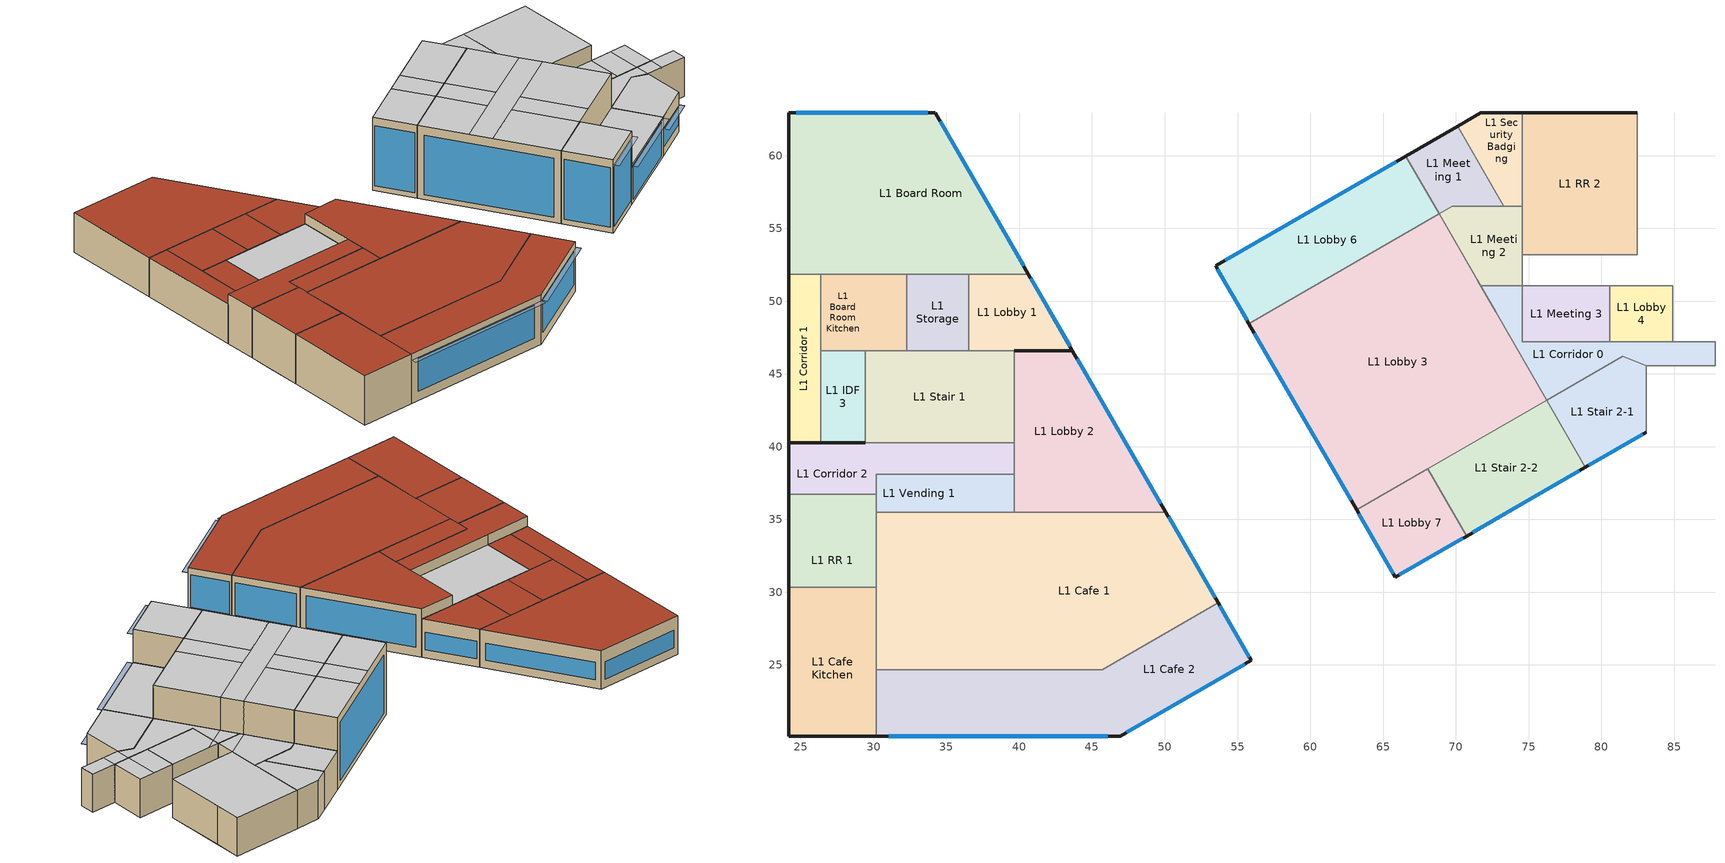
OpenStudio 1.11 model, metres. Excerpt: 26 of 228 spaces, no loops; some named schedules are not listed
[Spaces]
L1 Cafe Kitchen
 floor to L0 Program Space (Construction Internal Source 119): 30.16,29.42 30.16,20.11 24.14,20.11 24.14,29.42 z0
 floor to L0 Recycle Compost (Construction Internal Source 119): 30.16,30.32 30.16,29.42 24.14,29.42 24.14,30.32 z0
 wall outside (Typical Insulated Steel Framed Exterior Wall R-18.18): 24.14,30.32 24.14,20.11 30.16,20.11 z0:5.64
 wall to L1 RR 1: 30.16,30.32 24.14,30.32 z0:5.64
 wall to L1 Cafe 1: 30.16,24.69 30.16,30.32 z0:5.64
 wall to L1 Cafe 2: 30.16,20.11 30.16,24.69 z0:5.64
 roof outside (Typical IEAD Roof R-31.25): 30.16,20.11 30.16,30.32 24.14,30.32 24.14,20.11 z5.64
L1 Cafe 2
 floor to L0 Program Space (Construction Internal Source 66): 53.66,29.28 55.95,25.32 46.93,20.11 30.16,20.11 30.16,24.69 45.7,24.69 z0
 wall outside (Typical Insulated Steel Framed Exterior Wall R-18.18): 30.16,20.11 46.93,20.11 55.95,25.32 53.66,29.28 z0:5.64
 wall to L1 Cafe 1: 53.66,29.28 45.7,24.69 30.16,24.69 z0:5.64
 window (U 0.42 SHGC 0.40 Dbl LoE (e2-.1) Tint 6mm/6mm Air): 47.4,20.38 55.48,25.05 z1.05:4.82; 55.82,25.54 53.79,29.06 z1.05:4.84; 31.02,20.11 46.07,20.11 z1.05:4.81
 roof outside (Typical IEAD Roof R-31.25): 46.93,20.11 55.95,25.32 53.66,29.28 45.7,24.69 30.16,24.69 30.16,20.11 z5.64
L1 Cafe 1
 floor to L0 Program Space (Construction Internal Source 77): 50.07,35.51 53.66,29.28 45.7,24.69 30.16,24.69 30.16,29.42 36.09,29.42 36.09,35.51 z0
 floor to L0 Loading (Construction Internal Source 77): 36.09,35.51 36.09,34.08 30.16,34.08 30.16,35.51 z0
 floor to L0 Recycle Compost (Construction Internal Source 77): 36.09,34.08 36.09,29.42 30.16,29.42 30.16,34.08 z0
 wall outside (Typical Insulated Steel Framed Exterior Wall R-18.18): 53.66,29.28 50.07,35.51 z0:5.64
 wall to L1 Vending 1: 39.66,35.51 30.16,35.51 z0:5.64
 wall to L1 Lobby 2: 50.07,35.51 39.66,35.51 z0:5.64
 wall to L1 RR 1: 30.16,35.51 30.16,30.32 z0:5.64
 window (U 0.42 SHGC 0.40 Dbl LoE (e2-.1) Tint 6mm/6mm Air): 53.47,29.61 50.26,35.18 z1.05:4.83
 roof outside (Typical IEAD Roof R-31.25): 45.7,24.69 53.66,29.28 50.07,35.51 30.16,35.51 30.16,24.69 z5.64
L1 RR 1
 floor to L0 Recycle Compost (Construction Internal Source 112): 30.16,34.08 30.16,30.32 24.14,30.32 24.14,34.08 z0
 floor to L0 Loading (Construction Internal Source 112): 30.16,36.72 30.16,34.08 24.14,34.08 24.14,36.72 z0
 wall outside (Typical Insulated Steel Framed Exterior Wall R-18.18): 24.14,36.72 24.14,30.32 z0:5.64
 wall to L1 Corridor 2: 30.16,36.72 24.14,36.72 z0:5.64
 wall to L1 Vending 1: 30.16,35.51 30.16,36.72 z0:5.64
 roof outside (Typical IEAD Roof R-31.25): 30.16,30.32 30.16,36.72 24.14,36.72 24.14,30.32 z5.64
L1 Vending 1
 floor to L0 Program Space (Construction Internal Source 20): 39.66,38.1 39.66,35.51 36.09,35.51 36.09,38.1 z0
 floor to L0 Loading (Construction Internal Source 20): 36.09,38.1 36.09,35.51 30.16,35.51 30.16,38.1 z0
 wall to L1 Corridor 2: 39.66,38.1 30.16,38.1 30.16,36.72 z0:5.64
 wall to L1 Lobby 2: 39.66,35.51 39.66,38.1 z0:5.64
 roof outside (Typical IEAD Roof R-31.25): 39.66,35.51 39.66,38.1 30.16,38.1 30.16,35.51 z5.64
L1 Lobby 2
 floor to L0 Program Space (Construction Internal Source 162): 39.66,46.61 43.66,46.61 50.07,35.51 39.66,35.51 z0
 wall outside (Typical Insulated Steel Framed Exterior Wall R-18.18): 50.07,35.51 43.66,46.61 z0:5.64; 43.66,46.61 39.66,46.61 z4.47:5.64
 wall to L1 Stair 1: 39.66,46.61 39.66,40.26 z0:4.47
 wall to L1 Lobby 1: 43.66,46.61 39.66,46.61 z0:4.47
 wall to L1 Corridor 2: 39.66,40.26 39.66,38.1 z0:5.64
 wall to L2 Stair 1: 39.66,46.61 39.66,40.26 z4.47:5.64
 window (U 0.42 SHGC 0.40 Dbl LoE (e2-.1) Tint 6mm/6mm Air): 49.74,36.08 43.99,46.03 z1.05:4.81
 roof outside (Typical IEAD Roof R-31.25): 50.07,35.51 43.66,46.61 39.66,46.61 39.66,35.51 z5.64
L1 Corridor 2
 floor to L0 Mech (Construction Internal Source 122): 31.08,40.26 31.08,38.73 24.14,38.73 24.14,40.26 z0
 floor to L0 Loading (Construction Internal Source 122): 36.09,40.26 36.09,38.1 30.16,38.1 30.16,36.72 24.14,36.72 24.14,38.73 31.08,38.73 31.08,40.26 z0
 floor to L0 Program Space (Construction Internal Source 122): 39.66,40.26 39.66,38.1 36.09,38.1 36.09,40.26 z0
 wall outside (Typical Insulated Steel Framed Exterior Wall R-18.18): 24.14,40.26 24.14,36.72 z0:5.64; 29.4,40.26 24.14,40.26 z4.47:5.64
 wall to L1 Corridor 1: 26.35,40.26 24.14,40.26 z0:4.47
 wall to L1 IDF 3: 29.4,40.26 26.35,40.26 z0:4.47
 wall to L2 Stair 1: 39.66,40.26 29.4,40.26 z4.47:5.64
 wall to L1 Stair 1: 39.66,40.26 29.4,40.26 z0:4.47
 roof outside (Typical IEAD Roof R-31.25): 30.16,36.72 30.16,38.1 39.66,38.1 39.66,40.26 24.14,40.26 24.14,36.72 z5.64
L1 Corridor 1
 floor to L0 Mech (Construction Internal Source 227): 26.35,51.86 26.35,40.26 24.14,40.26 24.14,51.86 z0
 wall outside (Typical Insulated Steel Framed Exterior Wall R-18.18): 24.14,51.86 24.14,40.26 z0:4.47
 wall to L1 IDF 3: 26.35,40.26 26.35,46.61 z0:4.47
 wall to L1 Board Room: 26.35,51.86 24.14,51.86 z0:4.47
 wall to L1 Board Room Kitchen: 26.35,46.61 26.35,51.86 z0:4.47
 roof outside (Typical IEAD Roof R-31.25): 26.35,40.26 26.35,51.86 24.14,51.86 24.14,40.26 z4.47
L1 IDF 3
 floor to L0 Mech (Construction Internal Source 174): 29.4,46.61 29.4,40.26 26.35,40.26 26.35,46.61 z0
 wall to L1 Board Room Kitchen: 29.4,46.61 26.35,46.61 z0:4.47
 wall to L1 Stair 1: 29.4,40.26 29.4,46.61 z0:4.47
 roof outside (Typical IEAD Roof R-31.25): 29.4,40.26 29.4,46.61 26.35,46.61 26.35,40.26 z4.47
L1 Stair 1
 floor to L0 StairA (Construction Internal Source 76): 39.66,46.61 39.66,40.26 29.4,40.26 29.4,46.61 z0
 wall to L1 Board Room Kitchen: 32.27,46.61 29.4,46.61 z0:4.47
 wall to L1 Storage: 36.53,46.61 32.27,46.61 z0:4.47
 wall to L1 Lobby 1: 39.66,46.61 36.53,46.61 z0:4.47
 ceiling to L2 Stair 1: 39.66,40.26 39.66,46.61 29.4,46.61 29.4,40.26 z4.47
L1 Board Room Kitchen
 floor to L0 Mech (Construction Internal Source 83): 29.4,51.86 29.4,46.61 26.35,46.61 26.35,51.86 z0
 floor to L0 Mech Plmg (Construction Internal Source 83): 32.27,51.86 32.27,46.61 29.4,46.61 29.4,51.86 z0
 wall to L1 Board Room: 32.27,51.86 26.35,51.86 z0:4.47
 wall to L1 Storage: 32.27,46.61 32.27,51.86 z0:4.47
 roof outside (Typical IEAD Roof R-31.25): 32.27,46.61 32.27,51.86 26.35,51.86 26.35,46.61 z4.47
L1 Storage
 floor to L0 Mech Plmg (Construction Internal Source 39): 36.53,51.86 36.53,46.61 32.27,46.61 32.27,51.86 z0
 wall to L1 Board Room: 36.53,51.86 32.27,51.86 z0:4.47
 wall to L1 Lobby 1: 36.53,46.61 36.53,51.86 z0:4.47
 roof outside (Typical IEAD Roof R-31.25): 36.53,46.61 36.53,51.86 32.27,51.86 32.27,46.61 z4.47
L1 Lobby 1
 floor to L0 Mech Plmg (Construction Internal Source 199): 40.62,51.86 43.66,46.61 36.53,46.61 36.53,51.86 z0
 wall outside (Typical Insulated Steel Framed Exterior Wall R-18.18): 43.66,46.61 40.62,51.86 z0:4.47
 wall to L1 Board Room: 40.62,51.86 36.53,51.86 z0:4.47
 window (U 0.42 SHGC 0.40 Dbl LoE (e2-.1) Tint 6mm/6mm Air): 43.5,46.89 40.79,51.58 z0.95:2.98
 roof outside (Typical IEAD Roof R-31.25): 43.66,46.61 40.62,51.86 36.53,51.86 36.53,46.61 z4.47
L1 Board Room
 floor to L0 Mech (Construction Internal Source 211): 29.4,62.94 29.4,51.86 24.14,51.86 24.14,62.94 z0
 floor to L0 Mech Plmg (Construction Internal Source 211): 34.23,62.94 40.62,51.86 29.4,51.86 29.4,62.94 z0
 wall outside (Typical Insulated Steel Framed Exterior Wall R-18.18): 40.62,51.86 34.23,62.94 24.14,62.94 24.14,51.86 z0:4.47
 window (U 0.42 SHGC 0.40 Dbl LoE (e2-.1) Tint 6mm/6mm Air): 40.3,52.43 34.56,62.37 z0.95:2.97; 33.71,62.94 24.66,62.94 z0.95:2.98
 roof outside (Typical IEAD Roof R-31.25): 40.62,51.86 34.23,62.94 24.14,62.94 24.14,51.86 z4.47
L1 Stair 2-1
 floor ground (Construction Internal Source 196): 81.49,46.22 83.09,45.56 83.09,40.99 78.91,38.58 76.25,43.2 z0
 wall outside (Typical Insulated Steel Framed Exterior Wall R-18.18): 78.91,38.58 83.09,40.99 z0:4.47
 wall to L1 Lobby 5: 83.09,40.99 83.09,45.56 z0:4.47
 wall to L1 Corridor 0: 83.09,45.56 81.49,46.22 76.25,43.2 z0:4.47
 wall to L1 Stair 2-2: 76.25,43.2 78.91,38.58 z0:4.47
 window (U 0.42 SHGC 0.40 Dbl LoE (e2-.1) Tint 6mm/6mm Air): 79.14,38.71 82.87,40.86 z0.95:2.99
 ceiling to L2 Break Room: 78.91,38.58 83.09,40.99 83.09,45.56 81.49,46.22 76.25,43.2 z4.47
L1 Lobby 3
 floor ground (Construction Internal Source 142): 68.85,56.01 76.25,43.2 63.18,35.65 55.79,48.46 z0
 wall outside (Typical Insulated Steel Framed Exterior Wall R-18.18): 55.79,48.46 63.18,35.65 z0:8.33
 wall to L1 Lobby 6: 68.85,56.01 55.79,48.46 z0:8.33
 wall to L1 Meeting 2: 71.71,51.05 68.85,56.01 z0:4.47
 wall to L2 Stair 2: 68.07,38.48 76.25,43.2 z4.47:8.33
 wall to L2 Corridor: 72.74,49.27 71.5,51.42 z4.47:8.33
 wall to L2 Conference: 71.5,51.42 68.85,56.01 z4.47:8.33
 wall to L1 Corridor 0: 76.25,43.2 71.71,51.05 z0:4.47
 wall to L2 Break Room: 76.25,43.2 72.74,49.27 z4.47:8.33
 wall to L1 Stair 2-2: 68.07,38.48 76.25,43.2 z0:4.47
 wall to L1 Lobby 7: 63.18,35.65 68.07,38.48 z0:8.33
 window (U 0.42 SHGC 0.40 Dbl LoE (e2-.1) Tint 6mm/6mm Air): 56.16,47.81 62.8,36.31 z0.57:7.35
 ceiling to L3 Conference 1: 70.31,39.77 76.25,43.2 72.74,49.27 66.8,45.84 z8.33
 ceiling to L3 IT Training: 58.43,43.87 63.33,46.7 60.68,51.29 55.79,48.46 z8.33
 ceiling to L3 Conference 3: 68.07,38.48 70.31,39.77 66.8,45.84 64.57,44.55 z8.33
 ceiling to L3 Conference 4: 63.33,46.7 65.56,47.99 62.91,52.58 60.68,51.29 z8.33
 ceiling to L3 Conference 5: 65.56,47.99 71.5,51.42 68.85,56.01 62.91,52.58 z8.33
 ceiling to L3 Corridor 4: 59.67,41.73 72.74,49.27 71.5,51.42 58.43,43.87 z8.33
 ceiling to L3 Conference 10-15: 63.18,35.65 68.07,38.48 64.57,44.55 59.67,41.73 z8.33
L1 Meeting 3
 floor ground (Construction Internal Source 204): 80.6,51.05 80.6,47.21 74.56,47.21 74.56,51.05 z0
 wall to L1 Corridor 3: 80.6,51.05 74.56,51.05 z0:4.47
 wall to L1 Lobby 4: 80.6,47.21 80.6,51.05 z0:4.47
 wall to L1 Corridor 0: 74.56,51.05 74.56,47.21 80.6,47.21 z0:4.47
 ceiling to L2 Corridor: 74.56,50.32 75.82,51.05 74.56,51.05 z4.47
 ceiling to L2 Break Room: 80.6,47.21 80.6,51.05 75.82,51.05 74.56,50.32 74.56,47.21 z4.47
L1 Lobby 4
 floor ground (Construction Internal Source 85): 84.92,51.05 84.92,47.21 80.6,47.21 80.6,51.05 z0
 wall to L1 Corridor 3: 84.92,51.05 80.6,51.05 z0:4.47
 wall to L1 Eco Machine Equipment: 84.92,47.21 84.92,51.05 z0:4.47
 wall to L1 Corridor 0: 80.6,47.21 84.92,47.21 z0:4.47
 ceiling to L2 Phone: 84.92,47.21 84.92,51.05 83.09,51.05 83.09,47.21 z4.47
 ceiling to L2 Break Room: 83.09,47.21 83.09,51.05 80.6,51.05 80.6,47.21 z4.47
L1 Lobby 6
 floor ground (Construction Internal Source 130): 66.57,59.97 68.85,56.01 55.79,48.46 53.5,52.42 z0
 wall outside (Typical Insulated Steel Framed Exterior Wall R-18.18): 66.57,59.97 53.5,52.42 55.79,48.46 z0:8.33
 wall to L2 Conference: 68.85,56.01 66.57,59.97 z4.47:8.33
 wall to L1 Meeting 1: 68.85,56.01 66.57,59.97 z0:4.47
 window (U 0.42 SHGC 0.40 Dbl LoE (e2-.1) Tint 6mm/6mm Air): 53.62,52.21 55.66,48.68 z0.58:7.41; 65.9,59.58 54.17,52.81 z0.57:7.35
 ceiling to L3 Conference 5: 62.91,52.58 68.85,56.01 66.57,59.97 60.63,56.54 z8.33
 ceiling to L3 Conference 4: 60.68,51.29 62.91,52.58 60.63,56.54 58.39,55.25 z8.33
 ceiling to L3 IT Training: 55.79,48.46 60.68,51.29 58.39,55.25 53.5,52.42 z8.33
L1 Meeting 2
 floor ground (Construction Internal Source 102): 74.56,56.54 74.56,51.05 71.71,51.05 68.85,56.01 69.77,56.54 z0
 wall to L1 Corridor 3: 74.56,51.05 74.56,53.18 z0:4.47
 wall to L1 Meeting 1: 73.3,56.54 69.77,56.54 68.85,56.01 z0:4.47
 wall to L1 Security Badging: 74.56,56.54 73.3,56.54 z0:4.47
 wall to L1 RR 2: 74.56,53.18 74.56,56.54 z0:4.47
 wall to L1 Corridor 0: 71.71,51.05 74.56,51.05 z0:4.47
 ceiling to L2 Corridor: 74.56,51.05 74.56,53.18 71.5,51.42 71.71,51.05 z4.47
 ceiling to L2 Conference: 71.5,51.42 74.56,53.18 74.56,56.54 69.77,56.54 68.85,56.01 z4.47
L1 RR 2
 floor ground (Construction Internal Source 208): 82.48,62.94 82.48,53.18 74.56,53.18 74.56,62.94 z0
 wall outside (Typical Insulated Steel Framed Exterior Wall R-18.18): 82.48,62.94 74.56,62.94 z0:4.47
 wall to L1 Corridor 3: 74.56,53.18 82.48,53.18 82.48,59.89 z0:4.47
 wall to L1 Security Badging: 74.56,62.94 74.56,56.54 z0:4.47
 wall to L1 Elec 1: 82.48,59.89 82.48,62.94 z0:4.47
 ceiling to L2 RR: 82.48,53.18 82.48,62.94 74.56,62.94 74.56,53.18 z4.47
L1 Meeting 1
 floor ground (Construction Internal Source 113): 70.13,62.02 73.3,56.54 69.77,56.54 68.85,56.01 66.57,59.97 z0
 wall outside (Typical Insulated Steel Framed Exterior Wall R-18.18): 70.13,62.02 66.57,59.97 z0:4.47
 wall to L1 Security Badging: 73.3,56.54 70.13,62.02 z0:4.47
 ceiling to L2 Conference: 68.85,56.01 69.77,56.54 73.3,56.54 70.13,62.02 66.57,59.97 z4.47
L1 Security Badging
 floor ground (Construction Internal Source 225): 74.56,62.94 74.56,56.54 73.3,56.54 70.13,62.02 71.71,62.94 z0
 wall outside (Typical Insulated Steel Framed Exterior Wall R-18.18): 74.56,62.94 71.71,62.94 70.13,62.02 z0:4.47
 ceiling to L2 Conference: 74.56,56.54 74.56,62.94 71.71,62.94 70.13,62.02 73.3,56.54 z4.47
L1 Stair 2-2
 floor ground (Construction Internal Source 68): 76.25,43.2 78.91,38.58 70.74,33.86 68.07,38.48 z0
 wall outside (Typical Insulated Steel Framed Exterior Wall R-18.18): 70.74,33.86 78.91,38.58 z0:4.47
 wall to L1 Lobby 7: 68.07,38.48 70.74,33.86 z0:4.47
 window (U 0.42 SHGC 0.40 Dbl LoE (e2-.1) Tint 6mm/6mm Air): 71.16,34.11 78.49,38.33 z0.31:4.16
 ceiling to L2 Stair 2: 70.74,33.86 78.91,38.58 76.25,43.2 68.07,38.48 z4.47
L1 Corridor 0
 floor ground (Construction Internal Source 62): 74.56,51.05 74.56,47.21 87.82,47.21 87.82,45.56 83.09,45.56 81.49,46.22 76.25,43.2 71.71,51.05 z0
 wall to L1 Meeting 4: 87.82,45.56 87.82,47.21 z0:4.47
 wall to L1 Lobby 5: 83.09,45.56 87.82,45.56 z0:4.47
 wall to L1 Eco Machine Equipment: 87.82,47.21 84.92,47.21 z0:4.47
 ceiling to L2 Corridor: 72.74,49.27 74.56,50.32 74.56,51.05 71.71,51.05 z4.47
 ceiling to L2 Break Room: 76.25,43.2 81.49,46.22 83.09,45.56 83.09,47.21 74.56,47.21 74.56,50.32 72.74,49.27 z4.47
 ceiling to L2 Phone: 84.92,45.56 84.92,47.21 83.09,47.21 83.09,45.56 z4.47
 ceiling to L2 Nursing: 87.82,45.56 87.82,47.21 84.92,47.21 84.92,45.56 z4.47
L1 Lobby 7
 floor ground (Construction Internal Source 97): 68.07,38.48 70.74,33.86 65.85,31.04 63.18,35.65 z0
 wall outside (Typical Insulated Steel Framed Exterior Wall R-18.18): 63.18,35.65 65.85,31.04 70.74,33.86 z0:8.33
 wall to L2 Stair 2: 70.74,33.86 68.07,38.48 z4.47:8.33
 window (U 0.42 SHGC 0.40 Dbl LoE (e2-.1) Tint 6mm/6mm Air): 66.11,31.19 70.48,33.71 / 63.32,35.41 65.7,31.28 z0.58:7.39
 ceiling to L3 Conference 10-15: 65.85,31.04 70.74,33.86 68.07,38.48 63.18,35.65 z8.33
shading: 55.93,25.31 46.95,20.13 47.26,19.6 56.23,24.78 z5.03; 78.89,38.57 70.76,33.87 71.07,33.34 79.2,38.04 z4.37; 70.72,33.85 65.87,31.05 66.17,30.52 71.02,33.32 z7.77; 46.9,20.11 30.19,20.11 30.19,19.5 46.9,19.5 z5.02; 83.07,40.98 78.94,38.59 79.24,38.06 83.38,40.45 z3.1
[Building]
90.1-2013-MediumOffice-ASHRAE 169-2006-5B PRM baseline created: 2016-05-18 14:10:54 -0600: Space Type=Denver Admin - OpenOffice; Default Construction Set=90.1-2013 - CZ5
[ClimateZones]
Climate Zone Institution Name 1=ASHRAE; Climate Zone Document Name 1=ANSI/ASHRAE Standard 169; Climate Zone Document Year 1=2006; Climate Zone Institution Name 2=CEC; Climate Zone Document Name 2=California Climate Zone Descriptions; Climate Zone Document Year 2=1995
[Site]
Denver Intl Ap: Latitude {deg}=39.83; Longitude {deg}=-104.65; Time Zone {hr}=-7; Elevation {m}=1650
[SizingPeriod:DesignDay] Barometric Pressure {Pa}=83011; Sky Clearness=0; Rain Indicator=0; Snow Indicator=0; Day of Month=21; Daylight Saving Time Indicator=0; Dry-Bulb Temperature Range Modifier Type=DefaultMultipliers
Name | Maximum Dry-Bulb Temperature {C} | Daily Dry-Bulb Temperature Range {deltaC} | Humidity Indicating Conditions at Maximum Dry-Bulb | Wind Speed {m/s} | Wind Direction {deg} | Month | Day Type | Humidity Indicating Type | Solar Model Indicator | ASHRAE Taub | ASHRAE Taud
Denver Intl Ap Ann Htg 99.6% Condns DB | -17.4 | 0 | -17.4 | 3.3 | 160 | 12 | WinterDesignDay | Wetbulb | ASHRAEClearSky
Denver Intl Ap Ann Clg .4% Condns DP=>MDB | 19.9 | 15.2 | 16 | 4.2 | 80 | 7 | SummerDesignDay | Dewpoint | ASHRAETau | 0.424 | 2.012
Denver Intl Ap Ann Hum_n 99.6% Condns DP=>MCDB | -11.7 | 0 | -21.5 | 3.3 | 160 | 12 | WinterDesignDay | Dewpoint | ASHRAEClearSky
Denver Intl Ap Ann Clg .4% Condns WB=>MDB | 27.3 | 15.2 | 18.3 | 4.2 | 80 | 7 | SummerDesignDay | Wetbulb | ASHRAETau | 0.424 | 2.012
[Construction]
Denver Admin ExtWall Steel Framed R25: 1IN Stucco, Insulation R-25, 1/2IN Gypsum
Denver Admin R-40 Roof: Roof Membrane, Denver Admin Roof Insulation R-40, Metal Decking
Interior Partition 1; Interior Door 1: G05 25mm wood
ExtSlabCarpet 4in ClimateZone 1-8: MAT-CC05 4 HW CONCRETE, CP02 CARPET PAD
Interior Floor 1: F16 Acoustic tile, F05 Ceiling air space resistance 1, M11 100mm lightweight concrete
Interior Wall 1: G01a 19mm gypsum board, F04 Wall air space resistance, G01a 19mm gypsum board
Interior Ceiling 1: M11 100mm lightweight concrete, F05 Ceiling air space resistance 1, F16 Acoustic tile
Exterior Door 2013: F08 Metal surface, I01 25mm insulation board 2013
ASHRAE 90.1-2013 Skylight CZ 5: Skylight U-0.50/SHGC-0.40
Interior Window 1: Clear 3mm
Denver Admin Glazing 0.38/0.25/0.49: Denver Glazing 0.38/0.25/0.49
Typical Insulated Steel Framed Exterior Wall R-18.18: 25mm Stucco, 5/8 in. Gypsum Board, Typical Insulation R-16.0, 5/8 in. Gypsum Board
Typical IEAD Roof R-31.25: Roof Membrane, Typical Insulation R-30.13, Metal Roof Surface
U 0.42 SHGC 0.40 Dbl LoE (e2-.1) Tint 6mm/6mm Air: LoE TINT 6MM, AIR 6MM, CLEAR 6MM
[Material]
Name | Roughness | Thickness {m} | Conductivity {W/m-K} | Density {kg/m3} | Specific Heat {J/kg-K} | Thermal Absorptance | Solar Absorptance | Visible Absorptance
G05 25mm wood | MediumSmooth | 0.0254 | 0.15 | 608 | 1630 | 0.9 | 0.5 | 0.5
1IN Stucco | Smooth | 0.0253 | 0.6918 | 1858 | 837 | 0.9 | 0.92 | 0.92
1/2IN Gypsum | Smooth | 0.0127 | 0.16 | 784.9 | 830 | 0.9 | 0.4 | 0.4
Roof Membrane | VeryRough | 0.0095 | 0.16 | 1121.29 | 1460 | 0.9 | 0.7 | 0.7
Denver Admin Roof Insulation R-40 | MediumRough | 0.34036 | 0.049 | 265 | 836.8 | 0.9 | 0.7 | 0.7
Metal Decking | MediumSmooth | 0.0015 | 45.006 | 7680 | 418.4 | 0.9 | 0.6 | 0.6
F16 Acoustic tile | MediumSmooth | 0.0191 | 0.06 | 368 | 590 | 0.9 | 0.3 | 0.3
F08 Metal surface; Metal Roof Surface | Smooth | 0.0008 | 45.28 | 7824 | 500 | 0.9 | 0.7 | 0.7
Insulation R-25 | MediumRough | 0.2159 | 0.049 | 265 | 836.8 | 0.9 | 0.7 | 0.7
Material 39; Material 77; Material 123; Material 131; Material 135; Material 151; Material 153; Material 165; Material 169; Material 193; Material 203; Material 223; Material 225; Material 237; Material 243; Material 259; Material 283; Material 323; Material 347; Material 391; Material 397; Material 407; Material 415; Material 421; Material 449; Material 453 | Rough | 0.0254 | 0.02 | 56.06 | 1210
Material 40; Material 78; Material 124; Material 132; Material 136; Material 152; Material 154; Material 166; Material 170; Material 194; Material 204; Material 224; Material 226; Material 238; Material 244; Material 260; Material 284; Material 324; Material 348; Material 392; Material 398; Material 408; Material 416; Material 422; Material 450; Material 454 | MediumRough | 0.0508 | 2.31 | 2322 | 832
MAT-CC05 4 HW CONCRETE | Rough | 0.1016 | 1.311 | 2240 | 836.8 | 0.9 | 0.85 | 0.85
M11 100mm lightweight concrete | MediumRough | 0.1016 | 0.53 | 1280 | 840 | 0.9 | 0.5 | 0.5
G01a 19mm gypsum board | MediumSmooth | 0.019 | 0.16 | 800 | 1090 | 0.9 | 0.4 | 0.4
I01 25mm insulation board 2013 | MediumRough | 0.0105664 | 0.03 | 43 | 1210 | 0.9 | 0.6 | 0.6
25mm Stucco | Smooth | 0.0254 | 0.72 | 1856 | 840 | 0.9 | 0.7 | 0.7
5/8 in. Gypsum Board | MediumSmooth | 0.0159 | 0.16 | 800 | 1090 | 0.9 | 0.7 | 0.7
[Material:AirGap]
Name | Thermal Resistance {m2-K/W}
F05 Ceiling air space resistance 1 | 0.18
F04 Wall air space resistance | 0.15
[Construction:InternalSource]
Construction Internal Source 20: 2, Material 39, Material 40, Material 40
Construction Internal Source 39: 2, Material 77, Material 78, Material 78
Construction Internal Source 62: 2, Material 123, Material 124, Material 124
Construction Internal Source 66: 2, Material 131, Material 132, Material 132
Construction Internal Source 68: 2, Material 135, Material 136, Material 136
Construction Internal Source 76: 2, Material 151, Material 152, Material 152
Construction Internal Source 77: 2, Material 153, Material 154, Material 154
Construction Internal Source 83: 2, Material 165, Material 166, Material 166
Construction Internal Source 85: 2, Material 169, Material 170, Material 170
Construction Internal Source 97: 2, Material 193, Material 194, Material 194
Construction Internal Source 102: 2, Material 203, Material 204, Material 204
Construction Internal Source 112: 2, Material 223, Material 224, Material 224
Construction Internal Source 113: 2, Material 225, Material 226, Material 226
Construction Internal Source 119: 2, Material 237, Material 238, Material 238
Construction Internal Source 122: 2, Material 243, Material 244, Material 244
Construction Internal Source 130: 2, Material 259, Material 260, Material 260
Construction Internal Source 142: 2, Material 283, Material 284, Material 284
Construction Internal Source 162: 2, Material 323, Material 324, Material 324
Construction Internal Source 174: 2, Material 347, Material 348, Material 348
Construction Internal Source 196: 2, Material 391, Material 392, Material 392
Construction Internal Source 199: 2, Material 397, Material 398, Material 398
Construction Internal Source 204: 2, Material 407, Material 408, Material 408
Construction Internal Source 208: 2, Material 415, Material 416, Material 416
Construction Internal Source 211: 2, Material 421, Material 422, Material 422
Construction Internal Source 225: 2, Material 449, Material 450, Material 450
Construction Internal Source 227: 2, Material 453, Material 454, Material 454
[DefaultConstructionSet]
90.1-2013 - CZ5: Default Exterior Surface Constructions=Default Surface Constructions 79; Default Interior Surface Constructions=Default Surface Constructions 80; Default Ground Contact Surface Constructions=Default Surface Constructions 81; Default Exterior SubSurface Constructions=Default Sub Surface Constructions 53; Default Interior SubSurface Constructions=Default Sub Surface Constructions 54; Interior Partition Construction=Interior Partition 1
[DefaultSurfaceConstructions]
Name | Floor Construction | Wall Construction | Roof Ceiling Construction
Default Surface Constructions 79 | ExtSlabCarpet 4in ClimateZone 1-8 | Denver Admin ExtWall Steel Framed R25 | Denver Admin R-40 Roof
Default Surface Constructions 80 | Interior Floor 1 | Interior Wall 1 | Interior Ceiling 1
Default Surface Constructions 81 | ExtSlabCarpet 4in ClimateZone 1-8 | ExtSlabCarpet 4in ClimateZone 1-8 | ExtSlabCarpet 4in ClimateZone 1-8
[DefaultSubSurfaceConstructions]
Name | Fixed Window Construction | Operable Window Construction | Door Construction | Overhead Door Construction | Skylight Construction | Tubular Daylight Dome Construction | Tubular Daylight Diffuser Construction
Default Sub Surface Constructions 53 | Denver Admin Glazing 0.38/0.25/0.49 | Denver Admin Glazing 0.38/0.25/0.49 | Exterior Door 2013 | Exterior Door 2013 | ASHRAE 90.1-2013 Skylight CZ 5 | Interior Window 1 | Interior Window 1
Default Sub Surface Constructions 54 | Interior Window 1 | Interior Window 1 | Interior Door 1
[Material:NoMass] Roughness=Smooth; Thermal Absorptance=0.9
Name | Thermal Resistance {m2-K/W} | Solar Absorptance | Visible Absorptance
CP02 CARPET PAD | 0.1 | 0.8 | 0.8
Typical Insulation R-16.0 | 2.81828 | 0.7 | 0.7
Typical Insulation R-30.13 | 5.30668 | 0.7 | 0.7
[WindowMaterial:SimpleGlazingSystem]
Name | U-Factor {W/m2-K} | Solar Heat Gain Coefficient | Visible Transmittance
Skylight U-0.50/SHGC-0.40 | 2.83913 | 0.4 | 0.44
Denver Glazing 0.38/0.25/0.49 | 2.15774 | 0.25 | 0.49
[WindowMaterial:Glazing] Optical Data Type=SpectralAverage; Infrared Transmittance at Normal Incidence=0; Front Side Infrared Hemispherical Emissivity=0.84; Conductivity {W/m-K}=0.9; Dirt Correction Factor for Solar and Visible Transmittance=1; Solar Diffusing=No
Name | Thickness {m} | Solar Transmittance at Normal Incidence | Front Side Solar Reflectance at Normal Incidence | Back Side Solar Reflectance at Normal Incidence | Visible Transmittance at Normal Incidence | Front Side Visible Reflectance at Normal Incidence | Back Side Visible Reflectance at Normal Incidence | Back Side Infrared Hemispherical Emissivity
Clear 3mm | 0.003 | 0.837 | 0.075 | 0 | 0.898 | 0.081 | 0 | 0.84
LoE TINT 6MM | 0.006 | 0.36 | 0.093 | 0.2 | 0.5 | 0.035 | 0.054 | 0.1
CLEAR 6MM | 0.006 | 0.775 | 0.071 | 0.071 | 0.881 | 0.08 | 0.08 | 0.84
[WindowMaterial:Gas]
AIR 6MM: Gas Type=Air; Thickness {m}=0.0063
[DesignSpecification:OutdoorAir] Outdoor Air Method=Sum
Name | Outdoor Air Flow per Person {m3/s-person} | Outdoor Air Flow per Floor Area {m3/s-m2} | Outdoor Air Flow Rate Fraction Schedule | Outdoor Air Flow Air Changes per Hour {1/hr} | Outdoor Air Flow Rate {m3/s}
Denver Admin - OpenOffice Ventilation; Denver Admin - BreakRoom Ventilation; Denver Admin - Lobby Ventilation | 0.00235974 | 0.0003048 | Ventilation Availability
Denver Admin - ClosedOffice Ventilation | 0.00235974 | 0.0003048 | Ventilation Availability | 0
Denver Admin - Conference Ventilation; Denver Admin - IT_Room Ventilation | 0.00235974 | 0.0003048
Denver Admin - Corridor Ventilation; Denver Admin - Stair Ventilation; Denver Admin - Vending Ventilation |  | 0.0003048 | Ventilation Availability
Denver Admin - Restroom Ventilation | 0 | 0.0003048 | Ventilation Availability |  | 0.117987
Denver Admin - Storage Ventilation |  | 0.0006096 | Ventilation Availability
Denver Admin - Dining Ventilation; Denver Admin - Kitchen Ventilation | 0.00353961 | 0.0009144
[ThermostatSetpoint:DualSetpoint] Heating Setpoint Temperature Schedule=Setpoint Htg - Admin; Cooling Setpoint Temperature Schedule=Setpoint Clg - Admin
Thermostat Setpoint Dual Setpoint 7; Thermostat Setpoint Dual Setpoint 17; Thermostat Setpoint Dual Setpoint 31; Thermostat Setpoint Dual Setpoint 32; Thermostat Setpoint Dual Setpoint 34; Thermostat Setpoint Dual Setpoint 40; Thermostat Setpoint Dual Setpoint 57; Thermostat Setpoint Dual Setpoint 60; Thermostat Setpoint Dual Setpoint 77; Thermostat Setpoint Dual Setpoint 94; Thermostat Setpoint Dual Setpoint 95; Thermostat Setpoint Dual Setpoint 114; Thermostat Setpoint Dual Setpoint 118; Thermostat Setpoint Dual Setpoint 121; Thermostat Setpoint Dual Setpoint 122; Thermostat Setpoint Dual Setpoint 123; Thermostat Setpoint Dual Setpoint 129; Thermostat Setpoint Dual Setpoint 141; Thermostat Setpoint Dual Setpoint 143; Thermostat Setpoint Dual Setpoint 151; Thermostat Setpoint Dual Setpoint 165; Thermostat Setpoint Dual Setpoint 175; Thermostat Setpoint Dual Setpoint 196; Thermostat Setpoint Dual Setpoint 198; Thermostat Setpoint Dual Setpoint 199; Thermostat Setpoint Dual Setpoint 205
[BuildingStory]
Building Story 1: Nominal Z Coordinate {m}=0; Nominal Floor to Floor Height {m}=8.3312
[Space] Building Story=Building Story 1
Name | Space Type | Thermal Zone
L1 Cafe Kitchen | Denver Admin - Kitchen | L1 Cafe Kitchen
L1 Cafe 2 | Denver Admin - Dining | L1 Cafe 2
L1 Cafe 1 | Denver Admin - Dining | L1 Cafe 1
L1 RR 1 | Denver Admin - Restroom | L1 RR 1
L1 Vending 1 | Denver Admin - Vending | L1 Vending 1
L1 Lobby 2 | Denver Admin - Lobby | L1 Lobby 2
L1 Corridor 2 | Denver Admin - Corridor | L1 Corridor 2
L1 Corridor 1 | Denver Admin - Corridor | L1 Corridor 1
L1 IDF 3 | Denver Admin - IT_Room | L1 IDF 3
L1 Stair 1 | Denver Admin - Stair | L1 Stair 1
L1 Board Room Kitchen | Denver Admin - BreakRoom | L1 Board Room Kitchen
L1 Storage | Denver Admin - Storage | L1 Storage
L1 Lobby 1 | Denver Admin - Storage | L1 Lobby 1
L1 Board Room | Denver Admin - Conference | L1 Board Room
L1 Stair 2-1 | Denver Admin - Stair | L1 Stair 2-1
L1 Lobby 3 | Denver Admin - Lobby | L1 Lobby 3
L1 Meeting 3 | Denver Admin - Conference | L1 Meeting 3
L1 Lobby 4 | Denver Admin - Lobby | L1 Lobby 4
L1 Lobby 6 | Denver Admin - Lobby | L1 Lobby 6
L1 Meeting 2 | Denver Admin - Conference | L1 Meeting 2
L1 RR 2 | Denver Admin - Restroom | L1 RR 2
L1 Meeting 1 | Denver Admin - Conference | L1 Meeting 1
L1 Security Badging | Denver Admin - ClosedOffice | L1 Security Badging
L1 Stair 2-2 | Denver Admin - Stair | L1 Stair 2-2
L1 Corridor 0 | Denver Admin - Corridor | L1 Corridor 0
L1 Lobby 7 | Denver Admin - Lobby | L1 Lobby 7
[SpaceType]
Name | Default Schedule Set | Design Specification Outdoor Air Object | Standards Building Type | Standards Space Type
Denver Admin - OpenOffice | Denver Admin - OpenOffice Schedule Set | Denver Admin - OpenOffice Ventilation | Office | OpenOffice
Denver Admin - BreakRoom | Denver Admin - BreakRoom Schedule Set | Denver Admin - BreakRoom Ventilation | Office | BreakRoom
Denver Admin - ClosedOffice | Denver Admin - ClosedOffice Schedule Set | Denver Admin - ClosedOffice Ventilation | Office | ClosedOffice
Denver Admin - Conference | Denver Admin - Conference Schedule Set | Denver Admin - Conference Ventilation | Office | Conference
Denver Admin - Corridor | Denver Admin - Corridor Schedule Set | Denver Admin - Corridor Ventilation | Office | Corridor
Denver Admin - IT_Room | Denver Admin - IT_Room Schedule Set | Denver Admin - IT_Room Ventilation | Office | IT_Room
Denver Admin - Lobby | Denver Admin - Lobby Schedule Set | Denver Admin - Lobby Ventilation | Office | Lobby
Denver Admin - Restroom | Denver Admin - Restroom Schedule Set | Denver Admin - Restroom Ventilation | Office | Restroom
Denver Admin - Stair | Denver Admin - Stair Schedule Set | Denver Admin - Stair Ventilation | Office | Stair
Denver Admin - Storage | Denver Admin - Storage Schedule Set | Denver Admin - Storage Ventilation | Office | Storage
Denver Admin - Vending | Denver Admin - Vending Schedule Set | Denver Admin - Vending Ventilation | Office | Vending
Denver Admin - Dining | Denver Admin - Dining Schedule Set | Denver Admin - Dining Ventilation | QuickServiceRestaurant | Dining
Denver Admin - Kitchen | Denver Admin - Kitchen Schedule Set | Denver Admin - Kitchen Ventilation | QuickServiceRestaurant | Kitchen
[DefaultScheduleSet]
Name | Number of People Schedule | People Activity Level Schedule | Lighting Schedule | Electric Equipment Schedule | Infiltration Schedule | Gas Equipment Schedule
Denver Admin - OpenOffice Schedule Set; Denver Admin - BreakRoom Schedule Set; Denver Admin - ClosedOffice Schedule Set; Denver Admin - Conference Schedule Set; Denver Admin - Corridor Schedule Set; Denver Admin - IT_Room Schedule Set; Denver Admin - Lobby Schedule Set; Denver Admin - Restroom Schedule Set; Denver Admin - Vending Schedule Set | People - Admin | Medium Office Activity | Office Bldg Light | Medium Office Bldg Equip | Medium Office Infil Quarter On
Denver Admin - Stair Schedule Set; Denver Admin - Storage Schedule Set |  |  | Office Bldg Light |  | Medium Office Infil Quarter On
Denver Admin - Dining Schedule Set | QuickServiceRestaurant Bldg Occ | QuickServiceRestaurant Activity | QuickServiceRestaurant Bldg Light | QuickServiceRestaurant Bldg Equip | QuickServiceRestaurant Infil Half On
Denver Admin - Kitchen Schedule Set | QuickServiceRestaurant Bldg Occ | QuickServiceRestaurant Activity | QuickServiceRestaurant Bldg Light | QuickServiceRestaurant Bldg Equip | QuickServiceRestaurant Infil Half On | QuickServiceRestaurant Gas Equip
[People:Definition]
15026 People: Number of People Calculation Method=Area/Person; Space Floor Area per Person {m2/person}=20.6431; Fraction Radiant=0.3
[Lights]
Name | Lights Definition | Space or SpaceType
Denver Admin - OpenOffice Lights 30.0 percent reduction | Denver Water Admin - OpenOffice Lights Definition - 30.0 percent reduction | Denver Admin - OpenOffice
Denver Admin - BreakRoom Lights 30.0 percent reduction | Denver Water Admin - BreakRoom Lights Definition - 30.0 percent reduction | Denver Admin - BreakRoom
Denver Admin - ClosedOffice Lights 30.0 percent reduction | Denver Water Admin - ClosedOffice Lights Definition - 30.0 percent reduction | Denver Admin - ClosedOffice
Denver Admin - Conference Lights 30.0 percent reduction | Denver Water Admin - Conference Lights Definition - 30.0 percent reduction | Denver Admin - Conference
Denver Admin - Corridor Lights 30.0 percent reduction | Denver Water Admin - Corridor Lights Definition - 30.0 percent reduction | Denver Admin - Corridor
Denver Admin - IT_Room Lights 30.0 percent reduction | Denver Water Admin - IT_Room Lights Definition - 30.0 percent reduction | Denver Admin - IT_Room
Denver Admin - Lobby Lights 30.0 percent reduction | Denver Water Admin - Lobby Lights Definition - 30.0 percent reduction | Denver Admin - Lobby
Denver Admin - Restroom Lights 30.0 percent reduction | Denver Water Admin - Restroom Lights Definition - 30.0 percent reduction | Denver Admin - Restroom
Denver Admin - Stair Lights 30.0 percent reduction | Denver Water Admin - Stair Lights Definition - 30.0 percent reduction | Denver Admin - Stair
Denver Admin - Storage Lights 30.0 percent reduction | Denver Water Admin - Storage Lights Definition - 30.0 percent reduction | Denver Admin - Storage
Denver Admin - Vending Lights 30.0 percent reduction | Denver Water Admin - Vending Lights Definition - 30.0 percent reduction | Denver Admin - Vending
Denver Admin - Dining Lights 30.0 percent reduction | Denver Water Admin - Dining Lights Definition - 30.0 percent reduction | Denver Admin - Dining
Denver Admin - Kitchen Lights 30.0 percent reduction | Denver Water Admin - Kitchen Lights Definition - 30.0 percent reduction | Denver Admin - Kitchen
[Lights:Definition] Design Level Calculation Method=Watts/Area; Fraction Visible=0.2
Name | Watts per Space Floor Area {W/m2} | Fraction Radiant | Return Air Fraction
Denver Water Admin - ClosedOffice Lights Definition - 30.0 percent reduction; Denver Water Admin - IT_Room Lights Definition - 30.0 percent reduction | 11.9479 | 0.4 | 0.4
Denver Water Admin - Storage Lights Definition - 30.0 percent reduction | 6.78126 | 0.4 | 0.4
Denver Water Admin - Lobby Lights Definition - 30.0 percent reduction | 9.68752 | 0.4 | 0.4
Denver Water Admin - Vending Lights Definition - 30.0 percent reduction; Denver Water Admin - Corridor Lights Definition - 30.0 percent reduction | 7.10418 | 0.4 | 0.4
Denver Water Admin - Kitchen Lights Definition - 30.0 percent reduction | 13.0243 | 0.7
Denver Water Admin - Restroom Lights Definition - 30.0 percent reduction; Denver Water Admin - OpenOffice Lights Definition - 30.0 percent reduction | 10.5486 | 0.4 | 0.4
Denver Water Admin - Dining Lights Definition - 30.0 percent reduction | 9.57988 | 0.37
Denver Water Admin - Conference Lights Definition - 30.0 percent reduction | 13.2396 | 0.4 | 0.4
Denver Water Admin - Stair Lights Definition - 30.0 percent reduction | 7.4271 | 0.4 | 0.4
Denver Water Admin - BreakRoom Lights Definition - 30.0 percent reduction | 7.85765 | 0.4 | 0.4
[ElectricEquipment]
Name | Electric Equipment Definition | Space or SpaceType
Denver Admin - OpenOffice Electric Equipment 30.0 percent reduction | Denver Water Admin - OpenOffice Electric Equipment Definition - 30.0 percent reduction | Denver Admin - OpenOffice
Denver Admin - BreakRoom Electric Equipment | Denver Water Admin - BreakRoom Electric Equipment Definition | Denver Admin - BreakRoom
Denver Admin - ClosedOffice Electric Equipment | Denver Water Admin - ClosedOffice Electric Equipment Definition | Denver Admin - ClosedOffice
Denver Admin - Conference Electric Equipment | Denver Water Admin - Conference Electric Equipment Definition | Denver Admin - Conference
Denver Admin - Corridor Electric Equipment | Denver Water Admin - Corridor Electric Equipment Definition | Denver Admin - Corridor
Denver Admin - IT_Room Electric Equipment | Denver Water Admin - IT_Room Electric Equipment Definition | Denver Admin - IT_Room
Denver Admin - Lobby Electric Equipment | Denver Water Admin - Lobby Electric Equipment Definition | Denver Admin - Lobby
Denver Admin - Restroom Electric Equipment | Denver Water Admin - Restroom Electric Equipment Definition | Denver Admin - Restroom
Denver Admin - Vending Electric Equipment | Denver Water Admin - Vending Electric Equipment Definition | Denver Admin - Vending
Denver Admin - Dining Electric Equipment | Denver Water Admin - Dining Electric Equipment Definition | Denver Admin - Dining
Denver Admin - Kitchen Electric Equipment | Denver Water Admin - Kitchen Electric Equipment Definition | Denver Admin - Kitchen
[ElectricEquipment:Definition] Design Level Calculation Method=Watts/Area
Name | Watts per Space Floor Area {W/m2}
Denver Water Admin - BreakRoom Electric Equipment Definition; Denver Water Admin - Dining Electric Equipment Definition | 21.5278
Denver Water Admin - ClosedOffice Electric Equipment Definition | 6.8889
Denver Water Admin - Conference Electric Equipment Definition | 3.98265
Denver Water Admin - Corridor Electric Equipment Definition | 1.72223
Denver Water Admin - IT_Room Electric Equipment Definition | 53.8196
Denver Water Admin - Lobby Electric Equipment Definition; Denver Water Admin - Restroom Electric Equipment Definition | 0.753474
Denver Water Admin - Vending Electric Equipment Definition | 16.1459
Denver Water Admin - Kitchen Electric Equipment Definition | 219.584
Denver Water Admin - OpenOffice Electric Equipment Definition - 30.0 percent reduction | 5.34966
[SpaceInfiltration:DesignFlowRate] Design Flow Rate Calculation Method=Flow/ExteriorArea; Flow per Exterior Surface Area {m3/s-m2}=0.000164679
Name | Space or SpaceType
Denver Admin - OpenOffice Infiltration | Denver Admin - OpenOffice
Denver Admin - BreakRoom Infiltration | Denver Admin - BreakRoom
Denver Admin - ClosedOffice Infiltration | Denver Admin - ClosedOffice
Denver Admin - Conference Infiltration | Denver Admin - Conference
Denver Admin - Corridor Infiltration | Denver Admin - Corridor
Denver Admin - IT_Room Infiltration | Denver Admin - IT_Room
Denver Admin - Lobby Infiltration | Denver Admin - Lobby
Denver Admin - Restroom Infiltration | Denver Admin - Restroom
Denver Admin - Stair Infiltration | Denver Admin - Stair
Denver Admin - Storage Infiltration | Denver Admin - Storage
Denver Admin - Vending Infiltration | Denver Admin - Vending
Denver Admin - Dining Infiltration | Denver Admin - Dining
Denver Admin - Kitchen Infiltration | Denver Admin - Kitchen
[GasEquipment]
Denver Admin - Kitchen Gas Equipment: Gas Equipment Definition=Denver Admin - Kitchen Gas Equipment Definition; Space or SpaceType=Denver Admin - Kitchen
[GasEquipment:Definition]
Denver Admin - Kitchen Gas Equipment Definition: Design Level Calculation Method=Watts/Area; Watts per Space Floor Area {W/m2}=47.3189
[ThermalZone] Use Ideal Air Loads=No
Name | Thermostat | Fraction of Zone Controlled by Secondary Daylighting Control
L1 Meeting 3 | Thermostat Setpoint Dual Setpoint 129
L1 Lobby 1 | Thermostat Setpoint Dual Setpoint 141
L1 Vending 1 | Thermostat Setpoint Dual Setpoint 143
L1 Meeting 1 | Thermostat Setpoint Dual Setpoint 151
L1 Stair 1 | Thermostat Setpoint Dual Setpoint 165
L1 Security Badging | Thermostat Setpoint Dual Setpoint 175
L1 Cafe Kitchen | Thermostat Setpoint Dual Setpoint 196
L1 Lobby 6 | Thermostat Setpoint Dual Setpoint 198 | 0
L1 Cafe 2 | Thermostat Setpoint Dual Setpoint 199 | 0
L1 Meeting 2 | Thermostat Setpoint Dual Setpoint 205
L1 Storage | Thermostat Setpoint Dual Setpoint 7
L1 RR 2 | Thermostat Setpoint Dual Setpoint 17
L1 Lobby 4 | Thermostat Setpoint Dual Setpoint 31
L1 Lobby 2 | Thermostat Setpoint Dual Setpoint 32 | 0.127282
L1 Board Room Kitchen | Thermostat Setpoint Dual Setpoint 34
L1 RR 1 | Thermostat Setpoint Dual Setpoint 40
L1 Stair 2-1 | Thermostat Setpoint Dual Setpoint 57
L1 Board Room | Thermostat Setpoint Dual Setpoint 60 | 0.153119
L1 Cafe 1 | Thermostat Setpoint Dual Setpoint 77 | 0.09887
L1 Lobby 3 | Thermostat Setpoint Dual Setpoint 94 | 0.243596
L1 IDF 3 | Thermostat Setpoint Dual Setpoint 95
L1 Corridor 1 | Thermostat Setpoint Dual Setpoint 114
L1 Corridor 2 | Thermostat Setpoint Dual Setpoint 118
L1 Corridor 0 | Thermostat Setpoint Dual Setpoint 121
L1 Stair 2-2 | Thermostat Setpoint Dual Setpoint 122 | 0.110238
L1 Lobby 7 | Thermostat Setpoint Dual Setpoint 123 | 0
[Exterior:Lights:Definition]
Exterior Lights Definition 1: Design Level {W}=1600
[Exterior:Lights]
Exterior Lights 1: Exterior Lights Definition=Exterior Lights Definition 1; Schedule=Always On Discrete; Control Option=AstronomicalClock
[People] People Definition=15026 People
Name | Space or SpaceType
People 1 | Denver Admin - BreakRoom
People 2 | Denver Admin - ClosedOffice
People 3 | Denver Admin - Conference
People 4 | Denver Admin - Corridor
People 5 | Denver Admin - Dining
People 7 | Denver Admin - Kitchen
People 8 | Denver Admin - Lobby
People 9 | Denver Admin - OpenOffice
People 11 | Denver Admin - Restroom
People 12 | Denver Admin - Vending
[Daylighting:Control] Position Z-Coordinate {m}=0.9144; Illuminance Setpoint {lux}=300; Lighting Control Type=Stepped; Number of Stepped Control Steps=3
Name | Space | Position X-Coordinate {m} | Position Y-Coordinate {m}
L1 Board Room Daylt Sensor 2 | L1 Board Room | 0.622422 | -7.02358
L1 Cafe 1 Daylt Sensor 2 | L1 Cafe 1 | 17.5238 | -5.52637
L1 Cafe 2 Daylt Sensor 2 | L1 Cafe 2 | 8.38405 | 4.81092
L1 Lobby 2 Daylt Sensor 2 | L1 Lobby 2 | 3.03351 | -1.60722
L1 Lobby 3 Daylt Sensor 2 | L1 Lobby 3 | -5.68854 | -5.31643
L1 Lobby 6 Daylt Sensor 2 | L1 Lobby 6 | 7.55685 | 1.7233
L1 Lobby 7 Daylt Sensor 2 | L1 Lobby 7 | -6.93955 | -12.2023
L1 Stair 2-2 Daylt Sensor 2 | L1 Stair 2-2 | -6.16627 | 1.24112
[Schedule:Ruleset]
Name | Default Day Schedule | Summer Design Day Schedule | Winter Design Day Schedule
Office Bldg Light | Office Bldg Light Default Schedule | Office Bldg Light Summer Design Day | Office Bldg Light Winter Design Day
Setpoint Htg - Admin | Large Office HtgSetp Default Schedule | Large Office HtgSetp Summer Design Day | Large Office HtgSetp Winter Design Day
Setpoint Clg - Admin | Large Office ClgSetp Default Schedule | Large Office ClgSetp Summer Design Day | Large Office ClgSetp Winter Design Day
People - Admin | Medium Office Bldg Occ Default Schedule | Medium Office Bldg Occ Summer Design Day | Medium Office Bldg Occ Winter Design Day
Medium Office Activity | Medium Office Activity Default Schedule | Medium Office Activity Summer Design Day | Medium Office Activity Winter Design Day
Medium Office Infil Quarter On | Medium Office Infil Quarter On Default Schedule | Medium Office Infil Quarter On Summer Design Day | Medium Office Infil Quarter On Winter Design Day
Medium Office Bldg Equip | Medium Office Bldg Equip Default Schedule | Medium Office Bldg Equip Summer Design Day | Medium Office Bldg Equip Winter Design Day
QuickServiceRestaurant Bldg Occ | QuickServiceRestaurant Bldg Occ Default Schedule | QuickServiceRestaurant Bldg Occ Summer Design Day | QuickServiceRestaurant Bldg Occ Winter Design Day
QuickServiceRestaurant Activity | QuickServiceRestaurant Activity Default Schedule | QuickServiceRestaurant Activity Summer Design Day | QuickServiceRestaurant Activity Winter Design Day
QuickServiceRestaurant Bldg Light | QuickServiceRestaurant Bldg Light Default Schedule | QuickServiceRestaurant Bldg Light Summer Design Day | QuickServiceRestaurant Bldg Light Winter Design Day
QuickServiceRestaurant Bldg Equip | QuickServiceRestaurant Bldg Equip Default Schedule | QuickServiceRestaurant Bldg Equip Summer Design Day | QuickServiceRestaurant Bldg Equip Winter Design Day
QuickServiceRestaurant Infil Half On | QuickServiceRestaurant Infil Half On Default Schedule | QuickServiceRestaurant Infil Half On Summer Design Day | QuickServiceRestaurant Infil Half On Winter Design Day
QuickServiceRestaurant Gas Equip | QuickServiceRestaurant Gas Equip Default Schedule | QuickServiceRestaurant Gas Equip Summer Design Day | QuickServiceRestaurant Gas Equip Winter Design Day
Ventilation Availability | Schedule Day 1
[Schedule:Day]
Office Bldg Light Default Schedule: 5, 0, 0.05, 7, 0, 0.05, 8, 0, 0.3, 17, 0, 0.9, 18, 0, 0.7, 20, 0, 0.5, 22, 0, 0.05, 23, 0, 0.05, 24, 0, 0.05
Office Bldg Light Summer Design Day; Medium Office Bldg Equip Summer Design Day; QuickServiceRestaurant Bldg Occ Summer Design Day; QuickServiceRestaurant Bldg Light Summer Design Day: 24, 0, 1
Office Bldg Light Winter Design Day; Medium Office Bldg Occ Winter Design Day; Medium Office Bldg Equip Winter Design Day; QuickServiceRestaurant Bldg Occ Winter Design Day; QuickServiceRestaurant Bldg Light Winter Design Day; QuickServiceRestaurant Bldg Equip Winter Design Day; QuickServiceRestaurant Gas Equip Winter Design Day; Schedule Day 16: 24, 0, 0
Large Office HtgSetp Default Schedule: 5, 0, 15.5556, 18, 0, 21.1111, 24, 0, 15.5556
Large Office HtgSetp Summer Design Day; Large Office HtgSetp Rule 1 Day Schedule; Large Office HtgSetp Rule 2 Day Schedule: 24, 0, 15.5556
Large Office HtgSetp Winter Design Day: 24, 0, 21.1111
Large Office ClgSetp Default Schedule: 5, 0, 26.6667, 18, 0, 23.3333, 24, 0, 26.6667
Large Office ClgSetp Summer Design Day: 24, 0, 23.3333
Large Office ClgSetp Winter Design Day: 24, 0, 26.6667
Medium Office Bldg Occ Default Schedule: 6, 0, 0, 7, 0, 0.1, 8, 0, 0.2, 12, 0, 0.95, 13, 0, 0.5, 17, 0, 0.95, 18, 0, 0.7, 24, 0, 0
Medium Office Bldg Occ Summer Design Day: 6, 0, 0, 22, 0, 1, 24, 0, 0.05
Medium Office Activity Default Schedule; Medium Office Activity Summer Design Day; Medium Office Activity Winter Design Day; QuickServiceRestaurant Activity Default Schedule; QuickServiceRestaurant Activity Summer Design Day; QuickServiceRestaurant Activity Winter Design Day: 24, 0, 120
Medium Office Infil Quarter On Default Schedule; Medium Office Infil Quarter On Summer Design Day: 6, 0, 1, 22, 0, 0.25, 24, 0, 1
Medium Office Infil Quarter On Winter Design Day: 6, 0, 1, 18, 0, 0.25, 24, 0, 1
Medium Office Bldg Equip Default Schedule: 8, 0, 0.4, 12, 0, 0.9, 13, 0, 0.8, 17, 0, 0.9, 18, 0, 0.8, 20, 0, 0.6, 22, 0, 0.4, 24, 0, 0.4
QuickServiceRestaurant Bldg Occ Default Schedule: 1, 0, 0.05, 5, 0, 0, 6, 0, 0.05, 7, 0, 0.1, 9, 0, 0.4, 10, 0, 0.3, 11, 0, 0.2, 12, 0, 0.5, 13, 0, 0.8, 14, 0, 0.7, 15, 0, 0.4, 16, 0, 0.2, 17, 0, 0.25, 18, 0, 0.5, 21, 0, 0.55, 22, 0, 0.5, 23, 0, 0.35, 24, 0, 0.2
QuickServiceRestaurant Bldg Light Default Schedule: 1, 0, 0.45, 5, 0, 0.15, 6, 0, 0.45, 24, 0, 0.9
QuickServiceRestaurant Bldg Equip Default Schedule: 6, 0, 0.1, 8, 0, 0.35, 10, 0, 0.25, 14, 0, 0.35, 17, 0, 0.25, 20, 0, 0.35, 24, 0, 0.25
QuickServiceRestaurant Bldg Equip Summer Design Day: 24, 0, 0.35
QuickServiceRestaurant Bldg Equip Rule 1 Day Schedule: 6, 0, 0.1, 8, 0, 0.1, 10, 0, 0.1, 14, 0, 0.1, 17, 0, 0.1, 20, 0, 0.1, 24, 0, 0.1
QuickServiceRestaurant Infil Half On Default Schedule; QuickServiceRestaurant Infil Half On Summer Design Day; QuickServiceRestaurant Infil Half On Winter Design Day; QuickServiceRestaurant Infil Half On Rule 1 Day Schedule; QuickServiceRestaurant Infil Half On Rule 2 Day Schedule: 5, 0, 1, 24, 0, 0.5
QuickServiceRestaurant Gas Equip Default Schedule: 5, 0, 0.02, 6, 0, 0.03, 7, 0, 0.09, 8, 0, 0.14, 10, 0, 0.1, 11, 0, 0.22, 12, 0, 0.27, 13, 0, 0.24, 14, 0, 0.21, 15, 0, 0.14, 16, 0, 0.13, 17, 0, 0.15, 20, 0, 0.17, 21, 0, 0.15, 22, 0, 0.14, 23, 0, 0.12, 24, 0, 0.02
QuickServiceRestaurant Gas Equip Summer Design Day: 24, 0, 0.25
Schedule Day 1: 6, 0, 0.2, 22, 0, 1, 24, 0, 0.2
Schedule Day 15: 24, 0, 0.15
Schedule Day 17: 24, 0, 0.02
[Schedule:Rule]
Name | Schedule Ruleset | Rule Order | Day Schedule | Apply Sunday | Apply Monday | Apply Tuesday | Apply Wednesday | Apply Thursday | Apply Friday | Apply Saturday | Date Specification Type | Start Month | Start Day | End Month | End Day
Office Bldg Light Rule 1 | Office Bldg Light | 0 | Office Bldg Light Rule 1 Day Schedule | Yes | No | No | No | No | No | No | DateRange | 1 | 1 | 12 | 31
Office Bldg Light Rule 2 | Office Bldg Light | 1 | Office Bldg Light Rule 2 Day Schedule | No | No | No | No | No | No | Yes | DateRange | 1 | 1 | 12 | 31
Large Office HtgSetp Rule 1 | Setpoint Htg - Admin | 0 | Large Office HtgSetp Rule 1 Day Schedule | Yes | No | No | No | No | No | No | DateRange | 1 | 1 | 12 | 31
Large Office HtgSetp Rule 2 | Setpoint Htg - Admin | 1 | Large Office HtgSetp Rule 2 Day Schedule | No | No | No | No | No | No | Yes | DateRange | 1 | 1 | 12 | 31
Large Office ClgSetp Rule 1 | Setpoint Clg - Admin | 0 | Large Office ClgSetp Rule 1 Day Schedule | Yes | No | No | No | No | No | No | DateRange | 1 | 1 | 12 | 31
Large Office ClgSetp Rule 2 | Setpoint Clg - Admin | 1 | Large Office ClgSetp Rule 2 Day Schedule | No | No | No | No | No | No | Yes | DateRange | 1 | 1 | 12 | 31
Medium Office Bldg Occ Rule 1 | People - Admin | 0 | Medium Office Bldg Occ Rule 1 Day Schedule | Yes | No | No | No | No | No | No | DateRange | 1 | 1 | 12 | 31
Medium Office Bldg Occ Rule 2 | People - Admin | 1 | Medium Office Bldg Occ Rule 2 Day Schedule | No | No | No | No | No | No | Yes | DateRange | 1 | 1 | 12 | 31
Medium Office Infil Quarter On Rule 1 | Medium Office Infil Quarter On | 0 | Medium Office Infil Quarter On Rule 1 Day Schedule | Yes | No | No | No | No | No | No | DateRange | 1 | 1 | 12 | 31
Medium Office Infil Quarter On Rule 2 | Medium Office Infil Quarter On | 1 | Medium Office Infil Quarter On Rule 2 Day Schedule | No | No | No | No | No | No | Yes | DateRange | 1 | 1 | 12 | 31
Medium Office Bldg Equip Rule 1 | Medium Office Bldg Equip | 0 | Medium Office Bldg Equip Rule 1 Day Schedule | Yes | No | No | No | No | No | No | DateRange | 1 | 1 | 12 | 31
Medium Office Bldg Equip Rule 2 | Medium Office Bldg Equip | 1 | Medium Office Bldg Equip Rule 2 Day Schedule | No | No | No | No | No | No | Yes | DateRange | 1 | 1 | 12 | 31
QuickServiceRestaurant Bldg Equip Rule 1 | QuickServiceRestaurant Bldg Equip | 0 | QuickServiceRestaurant Bldg Equip Rule 1 Day Schedule | Yes | No | No | No | No | No | Yes | DateRange | 1 | 1 | 12 | 31
QuickServiceRestaurant Infil Half On Rule 1 | QuickServiceRestaurant Infil Half On | 0 | QuickServiceRestaurant Infil Half On Rule 1 Day Schedule | Yes | No | No | No | No | No | No | DateRange | 1 | 1 | 12 | 31
QuickServiceRestaurant Infil Half On Rule 2 | QuickServiceRestaurant Infil Half On | 1 | QuickServiceRestaurant Infil Half On Rule 2 Day Schedule | No | No | No | No | No | No | Yes | DateRange | 1 | 1 | 12 | 31
Schedule Rule 1 | Ventilation Availability | 0 | Schedule Day 3 | Yes |  |  |  |  |  | Yes
Schedule Rule 2 | QuickServiceRestaurant Bldg Light | 0 | Schedule Day 15 | Yes |  |  |  |  |  | Yes
Schedule Rule 3 | QuickServiceRestaurant Bldg Occ | 0 | Schedule Day 16 | Yes |  |  |  |  |  | Yes
Schedule Rule 4 | QuickServiceRestaurant Gas Equip | 0 | Schedule Day 17 | Yes |  |  |  |  |  | Yes
[Schedule:Constant]
Always On Discrete: Value=1
